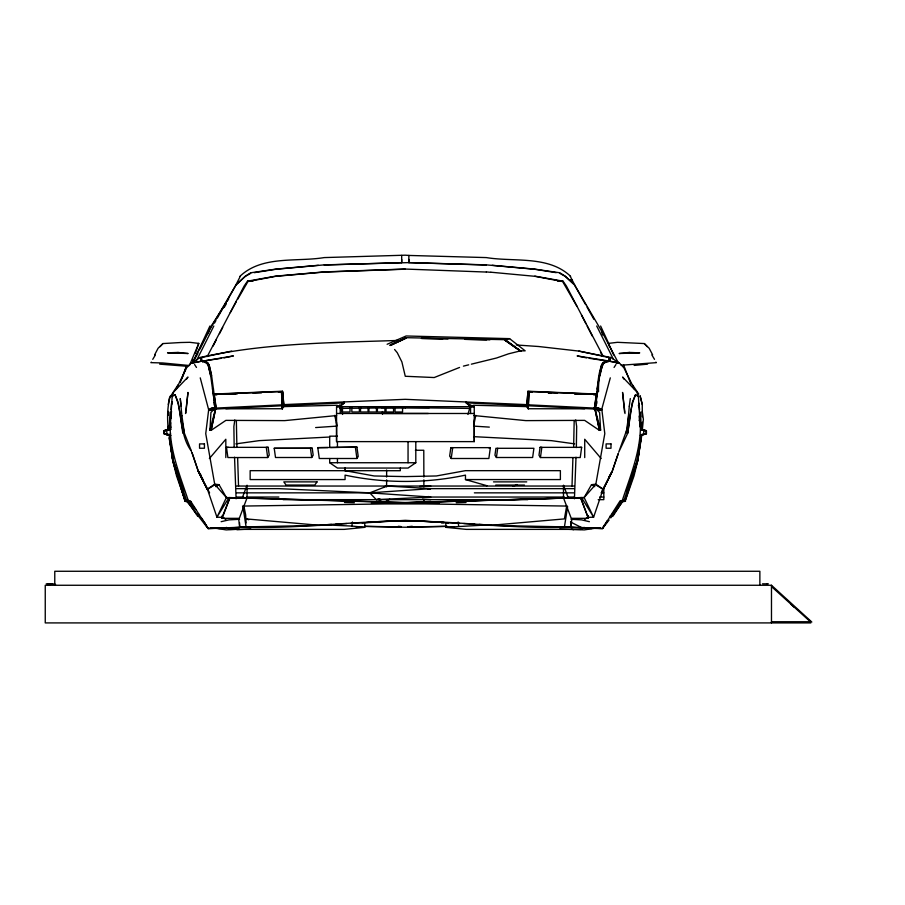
<?xml version="1.0" encoding="UTF-8"?>
<svg xmlns="http://www.w3.org/2000/svg" width="905" height="905" viewBox="0 0 905 905"><rect width="100%" height="100%" fill="white"/><g stroke="black" fill="none" stroke-linecap="round" stroke-linejoin="round"><path stroke-width="1.36" d="M191.249 450.962C179.088 434.321 182.991 412.691 174.948 394.648L172.154 396.65L170.174 427.477M216.804 394.365L214.089 394.026L282.552 391.231L283.91 404.626L283.842 406.605L282.27 408.732L225.888 408.822M236.352 420.508L236.906 447.421M336.558 441.617L336.558 406.673L474.254 406.673L474.254 441.617L336.558 441.617L336.558 422.058M342.475 407.307L342.475 411.99L350.009 411.99L350.009 407.307M351.853 407.307L351.853 411.99L359.376 411.99L359.376 407.307M360.529 407.307L360.529 411.99L368.052 411.99L368.052 407.307M368.923 407.307L368.923 411.99L376.446 411.99L376.446 407.307M377.385 407.307L377.385 411.99L384.919 411.99L384.919 407.307M386.039 407.307L386.039 411.99L393.562 411.99L393.562 407.307M395.044 407.307L395.044 411.99L402.567 411.99L402.567 407.307M324.194 265.018L401.684 262.62L401.684 259.475M408.053 462.738L408.053 441.753M486.347 265.018L408.856 262.62L408.856 255.436L405.27 255.187L324.194 257.586C296.58 262.156 262.077 255.221 239.961 276.308M329.692 458.541L329.692 462.738L337.441 468.055L408.053 468.055L415.802 462.738L415.802 441.753M445.814 523.237L445.814 527.332L466.358 529.38L580.942 529.38L584.245 527.366M474.254 441.617L474.254 419.841M584.721 457.591L584.721 439.253L601.169 458.541M640.616 434.954L643.715 433.721L643.715 430.52L640.616 429.671M246.126 522.943L245.651 514.787L243.773 505.522M386.537 502.411L386.548 499.594M386.593 486.901L386.616 479.854M386.616 477.037L386.639 469.989M642.279 416.798L642.256 404.456L640.129 395.824M529.029 391.571L528.237 405.768L594.257 409.026L596.406 394.252L529.029 391.571L528.271 408.732L584.653 408.822M168.194 426.289L168.172 429.004C167.21 418.065 167.176 406.356 170.423 395.824M168.273 415.44L168.307 411.368M281.512 391.571L282.27 408.732L281.512 391.571L214.134 394.252L215.865 407.42L211.103 430.373L209.937 430.203L210.922 412.533L215.865 407.42L214.055 402.476M282.27 408.732L282.552 391.231M390.27 345.099L406.051 337.689L505.273 339.692L520.918 351.253L504.945 339.771M563.487 497.874L571.236 518.339L588.408 518.339L580.671 497.874L563.487 497.874L563.487 485.227L568.329 498.01M366.321 522.49C434.49 516.585 502.569 530.126 570.863 526.993L571.021 521.359M572.005 486.098L572.91 458.054M574.437 498.779L575.999 457.24M576.361 447.556L576.666 426.47L575.716 419.931M170.593 417.477C167.685 446.12 179.473 473.711 188.206 500.363L190.808 501.415L208.105 528.565L221.725 528.26M170.559 426.956L170.434 429.445L170.57 426.787M171.068 417.499L171.509 411.13M171.045 418.268L171.339 413.291M629.292 406.175L627.448 428.054L618.692 452.24L627.719 433.178L632.222 402.702L635.593 394.648L638.387 396.65L640.367 427.477M573.634 447.421L574.189 420.508M185.005 499.945L176.554 475.973L172.844 460.815L169.19 435.203L164.11 433.857L164.11 430.769L169.19 429.434L170.027 412.148M628.647 415.633L626.192 433.099M171 409.807L171.498 403.302M566.768 505.522L564.403 518.904L490.125 525.375L570.863 526.993L571.926 518.486M598.488 391.311L598.001 388.811L594.562 409.241L600.682 410.497L598.205 407.974L594.675 407.42L596.406 394.252M593.737 394.365L596.452 394.026L527.988 391.231L526.699 406.605L528.271 408.732L528.237 405.768M467.942 414.456L470.204 406.368L473.711 405.248L526.699 406.605L527.988 391.231M186.091 410.847L187.98 392.431L185.536 413.54L185.955 412.171M172.165 403.947L172.414 401.662M470.396 407.51L470.713 404.784M170.513 432.963L170.219 435.35L169.507 435.339M321.298 524.696L351.898 526.077L352.407 521.959M596.452 394.478C598.171 383.844 597.956 372.294 602.877 362.566L606.859 360.665L608.522 361.242L608.986 357.158L578.895 351.095L538.622 346.513L516.257 344.975M629.292 406.232L630.299 398.573M634.292 388.992L623.884 367.769L619.54 363.267L610.717 357.396L610.061 357.373L609.551 361.219L607.922 360.971L603.884 362.679C599.619 371.31 598.296 382.068 598.488 391.582M609.721 360.993L610.061 357.373M450.826 447.67L449.661 456.063L451.21 458.496L488.858 458.496L490.352 447.647L450.826 447.67L452.704 447.647L451.21 458.496M496.426 457.5L494.956 455.192L495.917 448.292L533.905 448.292L532.638 457.5L496.426 457.5L497.693 448.292M540.07 447.364L538.984 455.238L540.443 457.545L580.241 457.545L581.644 447.353L540.07 447.364L541.846 447.353L540.443 457.545M597.13 389.105L601.361 365.281L602.888 363.018L608.522 361.242L589.223 358.29M473.903 415.553L525.816 420.621L584.653 420.373L599.438 430.373L600.603 430.203L599.619 412.533L595.343 407.963L598.001 388.811M613.194 514.707L622.357 501.913L625.072 501.28L633.998 475.973L637.697 460.815L641.351 435.203L646.43 433.857L646.43 430.769L641.351 429.434L639.349 419.999M639.077 448.767L637.324 460.86L623.941 500.488L619.733 501.415L602.436 528.565L590.173 528.294M639.462 446.075L639.858 443.382M640.242 440.69L641.023 435.316L646.102 433.699L646.102 430.622L641.023 429.592L639.45 420.112M234.825 419.931L233.875 426.47L234.18 447.556M625.072 501.28L637.765 460.86L639.959 445.894M640.378 443.179L640.785 440.475M637.697 460.815L641.803 435.192M594.257 409.026L594.54 407.284M164.382 433.959L169.631 435.362L164.382 433.959L164.439 430.554L169.518 429.592L170.638 422.827M168.285 404.456L169.326 398.189L177.968 384.964M567.627 506.574L564.426 526.993L591.87 528.565M603.33 489.3L612.142 471.403L618.262 453.518L612.142 471.731L603.33 489.3L595.841 484.175L604.8 433.642L601.791 409.128L610.298 377.849M473.892 424.524L475.781 415.327M169.19 429.434L170.615 422.703M170.604 423.947C172.64 433.914 162.402 426.232 164.563 433.959M599.925 375.722L602.334 365.258L603.884 363.131L606.033 362.215M240.323 276.263L235.945 284.803L245.357 276.308L250.73 273.344M209.937 430.203L215.865 407.42M208.274 333.64L208.998 330.947L235.945 285.018L245.357 276.161L250.73 272.79L275.72 269.136L318.334 265.289M154.619 354.839L158.115 348.221L162.945 343.561L180.706 342.52L189.79 342.316L198.772 343.391L195.288 353.55M595.343 407.963L596.881 402.793M172.154 396.65L173.715 391.933L187.969 377.046L186.464 379.206M619.733 501.415L622.335 500.363C631.068 473.711 642.867 446.12 639.948 417.477M181.894 378.675L186.622 365.778M594.675 407.42L596.938 401.232M247.054 497.874L239.305 518.339L222.132 518.339L229.87 497.874L247.054 497.874L247.054 485.227L242.212 498.01M180.208 382.577L186.577 365.892M222.098 517.355L229.87 497.874L226.408 497.558L215.051 484.673L207.449 489.3L216.94 517.185L222.098 517.355L222.132 518.339M612.334 514.006L621.837 500.94L622.685 501.132L622.357 501.913L622.516 501.246L625.536 501.212L620.253 501.212M194.202 359.839L209.926 326.015M207.211 489.3L198.399 471.403L191.849 452.24L198.399 471.731L207.211 489.3L214.7 484.175L219.033 484.673L226.408 497.558L216.94 517.185L229.022 497.558L405.27 502.501L584.132 497.558L595.49 484.673L603.092 489.3L593.601 517.185L588.442 517.355M199.892 349.16L210.752 326.784L225.707 303.548M621.339 501.54L618.715 504.707M176.249 388.992L186.656 367.769L191 363.267L200.48 357.373L200.989 361.219L202.618 360.971L206.657 362.679L208.207 365.077L210.616 375.27L212.539 389.263M623.941 500.488L622.335 500.363M196.476 360.586L213.829 326.015M213.116 346.038L216.295 339.85M219.474 333.662L222.664 327.474M230.289 312.621L236.262 301.738M207.222 356.547L244.192 285.946L247.506 281.161L275.72 276.138L324.194 271.907L405.27 269.057L486.347 272.054M192.674 362L208.998 330.947M214.542 323.04L215.922 320.585M217.302 318.13L235.945 285.018M608.714 477.433L612.142 471.403L601.678 491.63M192.935 362.011L197.844 353.47M224.236 307.417L226.295 303.809M226.408 497.558L405.27 502.761L581.519 497.558L593.601 517.185L584.132 497.558L591.508 484.673L595.841 484.175M237.63 299.363L247.913 281.557L275.72 276.308L324.194 272.054L405.27 269.192M635.593 394.648C630.219 406.571 629.699 420.429 627.719 433.178M604.529 524.968L602.436 528.565L570.863 526.993M184.054 490.205L183.602 490.985L173.466 460.86L170.219 440.079L169.507 440.079M152.753 359.342L155.389 354.952M215.978 409.241L212.336 407.974L209.858 410.497L215.978 409.241L215.198 407.963L212.336 407.974L211.159 409.897L208.75 410.078L200.243 377.849M607.334 520.613L602.436 528.565L609.099 520.036M267.688 457.545L269.238 455.102L268.163 447.33L226.488 447.353L227.89 457.545L267.688 457.545L266.285 447.353L268.163 447.33M311.716 457.5L313.175 455.192L312.214 448.201L274.226 448.292L275.505 457.5L311.716 457.5L310.438 448.292L274.226 448.292M356.932 447.104L317.779 447.647L319.284 458.496L356.932 458.496L358.222 456.448L356.932 447.104L330.495 447.511M227.2 301.229L228.705 298.899M620.287 501.879L622.685 501.132L612.957 516.167L610.128 516.065M614.065 367.441L615.932 364.568M198.772 343.391L189.405 365.518L162.776 362.962L150.875 362.645L151.418 362.147M610.762 517.909L612.436 515.782M209.372 458.541L225.82 439.253L225.82 457.591M641.351 429.434L640.514 412.148M160.061 346.66L162.945 343.561M339.466 406.571L344.398 401.911L405.27 399.32L526.631 404.626M584.721 519.674L586.734 517.83M342.599 414.456L340.337 406.368L344.375 402.861L344.398 401.911L283.91 404.626M621.464 502.162L622.685 501.132M580.942 529.38L583.103 527.581M192.437 360.62L194.123 359.421M386.141 501.698L389.75 499.13M342.079 404.467L344.375 402.861L283.876 405.576M192.426 360.699L194.077 359.67M215.775 486.652L219.033 484.673M166.746 430.169L168.771 428.981M644.812 433.868L641.351 435.203M513.226 486.404L516.97 484.537M391.469 344.986L406.04 338.142L390.134 345.506M390.146 345.054L406.062 337.588M387.125 344.285L406.107 335.981L509.594 338.64L525.172 350.835L520.613 350.835L508.565 353.821L496.528 358.007L471.358 364.172M459.559 367.453L434.196 377.543L405.27 376.265L401.888 361.932L397.261 352.712L394.591 349.488M236.657 488.643L278.864 488.643L369.749 492.852L387.182 486.042L430.769 488.643L574.279 488.643M581.519 497.558L580.671 497.874L588.408 518.339M594.562 409.241L598.205 407.974L601.791 409.128L601.791 410.078L599.382 409.897L598.205 407.974M398.234 340.438C332.542 342.644 266.025 342.972 201.555 357.158L202.019 361.242L233.411 355.925L224.067 357.871M212.336 407.974L208.75 409.128L205.74 433.642L214.7 484.175M170.864 446.222L172.81 461.154L185.118 501.212L187.708 500.488M199.168 515.782L197.607 516.167L188.602 502.298M164.439 430.554L170.966 429.389M600.332 527.909L589.766 528.328M607.922 362.023L607.922 360.971L619.54 363.267L617.21 363.278M505.273 339.692L509.594 338.64M463.417 366.129L468.711 364.828M215.062 528.135L226.216 529.9L239.305 529.12M221.148 521.687L228.976 519.866L239.542 519.278M201.532 357.509L231.646 351.095M428.054 489.164L430.769 488.643L369.749 492.852L376.288 499.651L379.014 499.085M202.618 360.971L191 363.267L202.618 360.971L202.618 362.023M384.455 486.528L387.182 486.042M185.118 501.212L187.708 502.264L196.702 514.312L198.489 514.006M254.294 272.677L275.72 269.283L324.194 264.871L408.856 262.608L486.347 264.871L534.821 269.283L556.247 272.677M595.479 528.135L584.325 529.9L559.731 529.006M235.866 443.869L259.169 440.644L329.635 437.025M206.159 360.609L221.318 358.29M609.37 346.355L608.488 343.391L617.47 342.316L644.315 343.561L649.145 348.221L652.641 354.839M408.053 526.755L412.228 526.269M441.436 522.932L444.219 522.615M218.671 528.565L246.115 526.993L242.913 506.574M490.657 524.696L445.814 527.332L454.163 527.332M634.156 365.416L647.595 364.138M336.637 415.553L284.724 420.621L225.888 420.373L211.103 430.373L216.001 407.284L216.284 409.026L282.303 405.768M621.181 365.235L656.385 362.645L655.842 362.147M315.63 427.567L336.581 426.131M214.134 394.252L216.284 408.076L282.326 404.818M362.147 522.977L405.27 520.33L444.219 522.49M171.079 446.075L173.217 460.86L186.6 500.488L188.206 500.363M186.6 500.488L190.808 501.415M214.123 395.01L216.838 394.852M320.415 525.036L331.547 524.414M335.71 524.187L346.841 523.565M351.016 523.339L363.539 522.638M236.895 529.697L250.809 529.006M310.438 448.292L312.214 448.201M376.288 499.651L430.769 497.049L564.426 497.049M222.257 394.15L236.069 393.641M419.592 486.449L430.769 486.042M196.702 514.312L198.738 514.232M253.004 393.121L261.477 392.849M278.412 392.329L282.643 392.204L283.842 406.605L336.83 405.248L340.337 406.368M230.379 394.082L237.302 393.879M405.27 502.761L584.132 497.558M220.775 528.328L210.209 527.909M169.19 435.203L165.728 433.868M439.197 503.112L242.517 506.076M456.154 502.728L466.052 502.513M247.506 281.161L253.004 281.048M640.321 435.35L641.034 435.339M447.002 526.405L405.27 527.242L364.93 526.439M408.053 527.015L447.002 526.269M382.453 413.483L428.348 413.483M327.712 447.556L317.779 447.647M392.566 407.046L417.974 407.126M340.314 408.415L405.27 407.669L470.227 408.415M226.488 447.353L228.365 447.33M488.474 447.67L490.352 447.647M164.11 430.769L165.728 430.757M643.715 433.721L646.102 433.699M579.867 447.364L581.644 447.353M429.332 407.635L381.209 407.635M336.558 406.673L340.246 406.673L340.246 413.483M474.254 406.673L470.566 406.673L470.566 413.483M336.558 413.483L474.254 413.483M337.441 436.165L329.692 436.165L329.692 447.353M641.023 440.079L640.321 440.079L637.075 460.86L626.939 490.985L626.486 490.205M415.384 450.26L423.778 450.26L423.868 477.037M329.692 462.738L415.802 462.738M400.304 468.055L400.304 470.713L250.153 470.668L250.153 479.571L345.077 479.571L345.077 475.125C384.512 483.53 426.029 483.53 465.464 475.125L465.464 479.571L560.387 479.571L560.387 470.668L465.464 470.668L436.323 475.973L405.27 476.596L374.218 475.973L345.077 470.668M493.508 481.879L526.733 481.879M495.759 485.057L524.47 485.057M236.657 486.042L574.279 486.042M236.657 492.852L372.555 492.852M474.367 492.852L574.268 492.852M600.999 492.852L603.816 492.852M236.657 497.049L243.683 497.049M246.499 497.049L278.864 497.049M567.243 497.049L574.279 497.049M599.596 497.049L603.816 497.049M380.213 499.13L378.075 499.13L381.684 501.698L388.279 501.698M283.107 499.651L527.83 499.651M598.194 499.651L603.816 499.651L603.816 488.643M246.115 526.993L208.105 528.565L198.105 515.782M356.378 527.332L364.726 527.332L364.726 523.237M46.257 583.838L55.567 584.347M762.508 583.838L768.107 583.838M811.83 622.029L771.479 585.264L45.25 585.264L45.25 622.912L810.857 622.912M771.479 621.746L810.371 621.746L771.479 586.553M644.812 430.757L646.43 430.769M170.966 435.362L166.825 433.721L164.439 433.699L169.518 435.316M169.178 437.896L172.844 460.815L185.005 501.212L187.018 501.234M566.62 506.065L371.344 503.112M643.715 430.52L646.102 430.622M557.537 281.048L563.034 281.161L566.349 285.946L603.318 356.547M364.93 526.291L401.096 526.993M421.413 338.368L447.975 338.934M464.74 339.285L489.888 339.816M421.583 338.47L442.771 338.911M465.374 339.386L486.573 339.839M344.488 502.513L354.387 502.728M408.856 255.436L486.347 257.586C513.961 262.156 548.475 255.221 570.58 276.308M548.317 393.132L551.088 393.211M574.618 393.913L580.162 394.082M532.129 392.329L527.898 392.204L528.271 408.732M549.064 392.849L557.537 393.121M574.471 393.641L588.284 394.15M473.96 426.131L489.334 427.115M528.215 404.818L594.257 408.076M526.665 405.576L466.166 402.861L466.143 401.911L470.091 405.644M473.858 436.663L551.371 440.644L574.686 443.869M607.922 360.971L618.262 362.464M447.002 522.638L459.525 523.339M463.699 523.565L474.831 524.187M478.994 524.414L490.125 525.036M593.703 394.852L596.418 395.01M570.998 519.278L581.564 519.866L589.393 521.687M185.31 366.14L159.676 364.138M448.394 522.977C378.856 515.974 309.363 530.194 239.678 526.993L238.615 518.486M486.347 271.907L490.883 272.348M422.386 499.085L430.769 499.651M369.749 492.852L430.769 497.049L428.054 496.528M492.207 265.289L534.821 269.136L559.81 272.79L565.184 276.161L574.596 285.018L601.542 330.947L618.522 363.233M490.883 272.213L534.821 276.308L562.627 281.557L577.017 306.478M351.898 526.077L364.726 527.332L344.194 529.38L229.599 529.38L226.295 527.366M398.313 526.269L401.096 526.586M202.019 361.242L207.652 363.018L209.179 365.281L211.544 375.598M606.859 360.665L577.13 355.925L586.474 357.871M534.821 276.138L563.034 281.161M614.371 362.249L617.018 362.781M578.895 351.095L609.02 357.509M571.236 529.12L573.646 529.697M570.467 279.69L572.345 280.211M465.464 479.571L486.981 485.736M248.717 519.742L246.137 518.904L320.415 525.375L239.678 526.993L239.565 522.762M204.519 362.215L206.657 363.131L208.207 365.258L210.616 375.722M203.682 360.665L207.664 362.566L209.179 365.1L211.544 375.145L213.41 389.105M570.467 521.97L581.395 527.479M559.81 273.344L565.184 276.308L574.596 284.803L570.218 276.263M641.769 428.981L643.794 430.169M591.508 484.673L594.766 486.652M469.605 405.27L466.166 402.861L470.204 406.368M520.601 351.287L504.933 340.223L520.918 351.253M790.947 604.291L794.024 607.097M223.807 517.83L225.82 519.674M644.315 343.561L647.199 346.66M187.708 502.264L192.199 507.162M189.202 501.54L196.204 509.99M608.488 343.391L613.635 354.975M209.575 492.806L198.399 471.403L200.842 474.763M188.183 501.913L195.819 512.581M624.077 379.206L622.572 377.046L636.826 391.933L638.387 396.65M632.572 384.964L638.76 394.06M194.609 364.568L196.476 367.441M201.815 518.339L208.105 528.565L204.609 522.581M174.948 394.648L178.319 402.702L182.821 433.178M651.872 354.952L654.507 359.342M198.399 471.403L203.206 479.854M574.596 285.018L585.637 304.646M587.017 307.1L593.929 319.363M640.129 396.085L642.256 404.456M581.519 315.098L585.976 323.752M587.243 326.23L592.334 336.128M596.712 326.015L613.454 359.353M600.479 352.113L602.255 355.71M600.615 326.015L609.348 344.805M181.894 415.633L184.349 433.099L191.351 450.962M623.477 364.602L630.819 383.856M214.044 404.094L215.198 407.963L212.539 388.811L215.198 407.963M198.206 514.006L198.715 515.861M601.542 330.947L602.628 334.986M595.015 408.755L600.603 430.203M184.349 433.099L182.414 422.827M594.834 408.641L599.438 430.373L594.947 408.766M334.76 415.327L336.92 425.848M169.337 437.76L172.844 460.815M170.298 440.69L170.683 443.382M642.233 411.368L643.376 419.343L642.369 429.004L642.324 422.216M355.427 447.647L356.932 458.496M181.249 406.175L180.242 398.573L181.905 415.859M170.163 440.792L170.513 443.507M213.41 388.652L214.089 394.478M458.134 521.959L458.643 526.077M625.004 413.54L622.561 392.431L624.586 412.171M339.827 404.784L340.303 408.879M638.545 404.92L638.738 407.397L638.5 405.078M639.043 403.302L639.541 409.807M237.642 458.054L238.535 486.098M639.349 415.78L639.914 425.723M639.405 416.176L639.892 425.463M234.542 457.24L236.103 498.779M216.284 408.076L216.284 409.026M423.868 479.854L423.891 486.901M423.936 499.594L423.947 502.411M771.479 585.264L771.479 622.912M767.734 583.838L766.705 583.838M759.872 585.264L759.872 571.27L54.775 571.27L54.775 585.264M588.307 515.533L588.307 518.339M408.856 259.475L408.856 262.62M401.684 255.436L401.684 262.608M382.453 411.537L382.453 414.309M337.441 441.753L337.441 447.353M337.441 458.541L337.441 462.738M222.234 515.533L222.234 518.339M200.48 357.373L200.48 358.425M166.825 430.52L166.825 433.721M52.863 583.838L51.608 583.838M50.454 583.838L50.454 584.494M49.051 583.838L49.051 584.494L47.648 584.494L47.648 583.838M345.19 468.055L345.19 470.713L345.19 468.055M405.27 407.001L405.214 407.77L405.27 407.001M317.044 481.879L314.782 485.057L286.071 485.057L283.808 481.879L317.044 481.879M629.258 352.43L619.133 353.516L639.733 352.848L629.258 352.43M178.002 352.43L167.538 352.848L188.127 353.516L178.002 352.43M204.428 443.903L199.553 443.903L199.553 448.247L204.428 448.247L204.428 443.903M610.988 443.903L606.112 443.903L606.112 448.247L610.988 448.247L610.988 443.903"/></g></svg>
